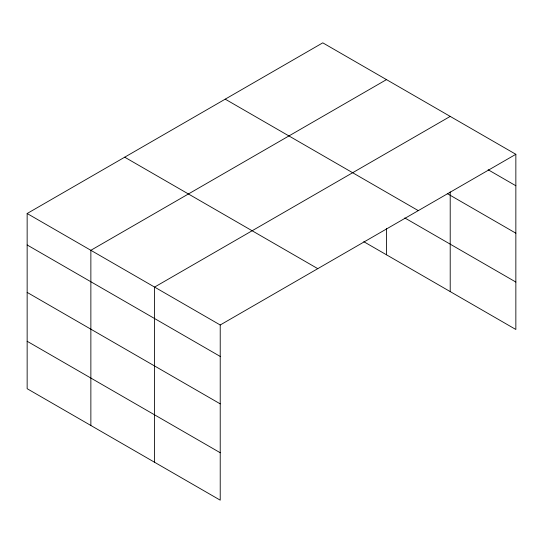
<?xml version="1.0" encoding="UTF-8"?>
<svg xmlns="http://www.w3.org/2000/svg" width="543" height="543" viewBox="0 0 543 543"><rect width="100%" height="100%" fill="white"/><g stroke="black" fill="none" stroke-linecap="round" stroke-linejoin="round"><path stroke-width="0.81" d="M515.85 154.3L322.78 42.836L27.15 213.514L27.15 388.7L220.22 500.164L220.22 324.986L515.85 154.3L515.85 329.486L363.79 241.696M386.494 79.617L90.864 250.296L90.864 425.481M450.208 116.406L154.579 287.084L154.579 462.269M488.137 169.755L515.85 185.754M447.276 193.593L515.85 233.185M225.223 99.159L418.293 210.63M404.8 217.94L515.85 282.055M124.707 157.192L317.777 268.656M27.15 213.514L220.22 324.986M27.15 244.968L220.22 356.432M27.15 292.399L220.22 403.863M27.15 341.269L220.22 452.733M450.208 191.896L450.208 291.584M386.494 228.549L386.494 254.803"/></g></svg>
